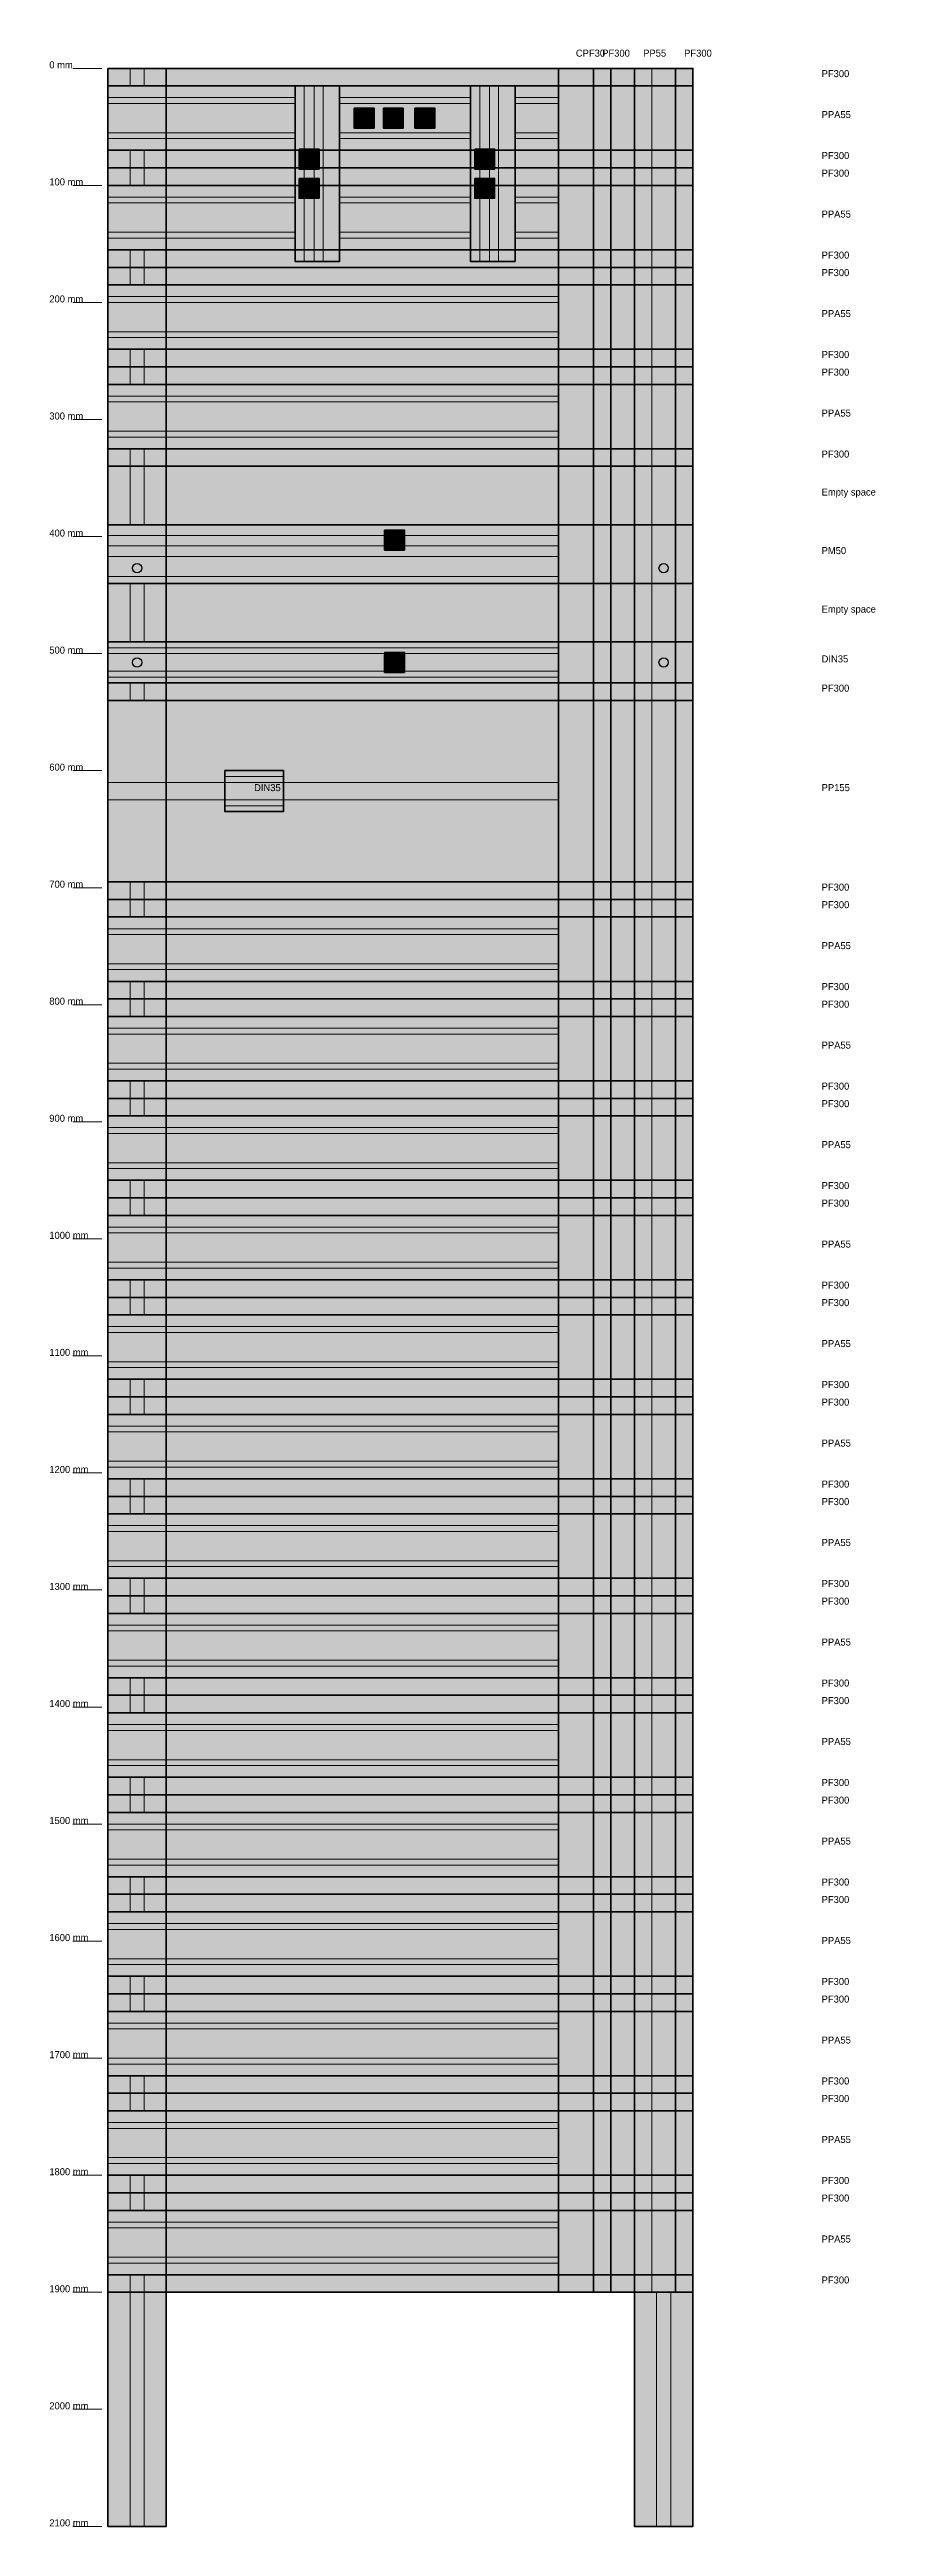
# Model space of a CAD drawing. Header units: millimetres. Extents: x -50 to 656, y -2100 to 16.
import ezdxf

# ---------------------------------------------------------------- set-up
doc = ezdxf.new("R2010")
doc.units = ezdxf.units.MM
for name, color, linetype in [('CONTOURS', 250, 'Continuous'), ('LINES', 250, 'Continuous'), ('RAINURES', 250, 'Continuous'), ('TEXT', 250, 'Continuous')]:
    doc.layers.add(name, color=color, linetype=linetype)

msp = doc.modelspace()

# ---------------------------------------------------------------- hatches: boundary and pattern name
at = {"true_color": 0x888888}
h = msp.add_hatch(color=7, dxfattribs=at)
h.dxf.hatch_style = 1
h.paths.add_polyline_path([(0, 0), (50, 0), (50, -2100), (0, -2100)])
at = {"true_color": 0x2327f3}
h = msp.add_hatch(color=7, dxfattribs=at)
h.dxf.hatch_style = 1
h.paths.add_polyline_path([(0, 0), (500, 0), (500, -15), (0, -15)])
at = {"true_color": 0x1a07c5}
h = msp.add_hatch(color=7, dxfattribs=at)
h.dxf.hatch_style = 1
h.paths.add_polyline_path([(385, 0), (415, 0), (415, -1900), (385, -1900)])
at = {"true_color": 0x2327f3}
h = msp.add_hatch(color=7, dxfattribs=at)
h.dxf.hatch_style = 1
h.paths.add_polyline_path([(415, 0), (430, 0), (430, -1900), (415, -1900)])
at = {"true_color": 0x979591}
h = msp.add_hatch(color=7, dxfattribs=at)
h.dxf.hatch_style = 1
h.paths.add_polyline_path([(430, 0), (485, 0), (485, -1900), (430, -1900)])
at = {"true_color": 0x888888}
h = msp.add_hatch(color=7, dxfattribs=at)
h.dxf.hatch_style = 1
h.paths.add_polyline_path([(450, 0), (500, 0), (500, -2100), (450, -2100)])
at = {"true_color": 0x2327f3}
h = msp.add_hatch(color=7, dxfattribs=at)
h.dxf.hatch_style = 1
h.paths.add_polyline_path([(485, 0), (500, 0), (500, -1900), (485, -1900)])
at = {"true_color": 0x979591}
h = msp.add_hatch(color=7, dxfattribs=at)
h.dxf.hatch_style = 1
h.paths.add_polyline_path([(0, -15), (500, -15), (500, -70), (0, -70)])
at = {"true_color": 0x808080}
h = msp.add_hatch(color=7, dxfattribs=at)
h.dxf.hatch_style = 1
h.paths.add_polyline_path([(160, -15), (198, -15), (198, -165), (160, -165)])
h = msp.add_hatch(color=7, dxfattribs=at)
h.dxf.hatch_style = 1
h.paths.add_polyline_path([(310, -15), (348, -15), (348, -165), (310, -165)])
at = {"true_color": 0x0000ff}
h = msp.add_hatch(color=7, dxfattribs=at)
h.dxf.hatch_style = 1
h.paths.add_polyline_path([(210.5, -34), (227.5, -34), (227.5, -51), (210.5, -51)])
h = msp.add_hatch(color=7, dxfattribs=at)
h.dxf.hatch_style = 1
h.paths.add_polyline_path([(235.5, -34), (252.5, -34), (252.5, -51), (235.5, -51)])
at = {"true_color": 0xff0000}
h = msp.add_hatch(color=7, dxfattribs=at)
h.dxf.hatch_style = 1
h.paths.add_polyline_path([(262.5, -34), (279.5, -34), (279.5, -51), (262.5, -51)])
at = {"true_color": 0x2327f3}
h = msp.add_hatch(color=7, dxfattribs=at)
h.dxf.hatch_style = 1
h.paths.add_polyline_path([(0, -70), (500, -70), (500, -85), (0, -85)])
at = {"true_color": 0xff0000}
h = msp.add_hatch(color=7, dxfattribs=at)
h.dxf.hatch_style = 1
h.paths.add_polyline_path([(163.5, -69), (180.5, -69), (180.5, -86), (163.5, -86)])
h = msp.add_hatch(color=7, dxfattribs=at)
h.dxf.hatch_style = 1
h.paths.add_polyline_path([(313.5, -69), (330.5, -69), (330.5, -86), (313.5, -86)])
at = {"true_color": 0x2327f3}
h = msp.add_hatch(color=7, dxfattribs=at)
h.dxf.hatch_style = 1
h.paths.add_polyline_path([(0, -85), (500, -85), (500, -100), (0, -100)])
at = {"true_color": 0x979591}
h = msp.add_hatch(color=7, dxfattribs=at)
h.dxf.hatch_style = 1
h.paths.add_polyline_path([(0, -100), (500, -100), (500, -155), (0, -155)])
at = {"true_color": 0xff0000}
h = msp.add_hatch(color=7, dxfattribs=at)
h.dxf.hatch_style = 1
h.paths.add_polyline_path([(163.5, -94), (180.5, -94), (180.5, -111), (163.5, -111)])
h = msp.add_hatch(color=7, dxfattribs=at)
h.dxf.hatch_style = 1
h.paths.add_polyline_path([(313.5, -94), (330.5, -94), (330.5, -111), (313.5, -111)])
at = {"true_color": 0x2327f3}
h = msp.add_hatch(color=7, dxfattribs=at)
h.dxf.hatch_style = 1
h.paths.add_polyline_path([(0, -155), (500, -155), (500, -170), (0, -170)])
h = msp.add_hatch(color=7, dxfattribs=at)
h.dxf.hatch_style = 1
h.paths.add_polyline_path([(0, -170), (500, -170), (500, -185), (0, -185)])
at = {"true_color": 0x979591}
h = msp.add_hatch(color=7, dxfattribs=at)
h.dxf.hatch_style = 1
h.paths.add_polyline_path([(0, -185), (500, -185), (500, -240), (0, -240)])
at = {"true_color": 0x2327f3}
h = msp.add_hatch(color=7, dxfattribs=at)
h.dxf.hatch_style = 1
h.paths.add_polyline_path([(0, -240), (500, -240), (500, -255), (0, -255)])
h = msp.add_hatch(color=7, dxfattribs=at)
h.dxf.hatch_style = 1
h.paths.add_polyline_path([(0, -255), (500, -255), (500, -270), (0, -270)])
at = {"true_color": 0x979591}
h = msp.add_hatch(color=7, dxfattribs=at)
h.dxf.hatch_style = 1
h.paths.add_polyline_path([(0, -270), (500, -270), (500, -325), (0, -325)])
at = {"true_color": 0x2327f3}
h = msp.add_hatch(color=7, dxfattribs=at)
h.dxf.hatch_style = 1
h.paths.add_polyline_path([(0, -325), (500, -325), (500, -340), (0, -340)])
at = {"true_color": 0xfcfcfc}
h = msp.add_hatch(color=7, dxfattribs=at)
h.dxf.hatch_style = 1
h.paths.add_polyline_path([(0, -340), (500, -340), (500, -390), (0, -390)])
at = {"true_color": 0x979591}
h = msp.add_hatch(color=7, dxfattribs=at)
h.dxf.hatch_style = 1
h.paths.add_polyline_path([(0, -390), (500, -390), (500, -440), (0, -440)])
at = {"true_color": 0x008000}
h = msp.add_hatch(color=7, dxfattribs=at)
h.dxf.hatch_style = 1
h.paths.add_polyline_path([(236.5, -394.5), (253.5, -394.5), (253.5, -411.5), (236.5, -411.5)])
at = {"true_color": 0xfcfcfc}
h = msp.add_hatch(color=7, dxfattribs=at)
h.dxf.hatch_style = 1
h.paths.add_polyline_path([(0, -440), (500, -440), (500, -490), (0, -490)])
at = {"true_color": 0x979591}
h = msp.add_hatch(color=7, dxfattribs=at)
h.dxf.hatch_style = 1
h.paths.add_polyline_path([(0, -490), (500, -490), (500, -525), (0, -525)])
at = {"true_color": 0x008000}
h = msp.add_hatch(color=7, dxfattribs=at)
h.dxf.hatch_style = 1
h.paths.add_polyline_path([(236.5, -499), (253.5, -499), (253.5, -516), (236.5, -516)])
at = {"true_color": 0x2327f3}
h = msp.add_hatch(color=7, dxfattribs=at)
h.dxf.hatch_style = 1
h.paths.add_polyline_path([(0, -525), (500, -525), (500, -540), (0, -540)])
at = {"true_color": 0x979591}
h = msp.add_hatch(color=7, dxfattribs=at)
h.dxf.hatch_style = 1
h.paths.add_polyline_path([(0, -540), (500, -540), (500, -695), (0, -695)])
at = {"true_color": 0x808080}
h = msp.add_hatch(color=7, dxfattribs=at)
h.dxf.hatch_style = 1
h.paths.add_polyline_path([(100, -600), (150, -600), (150, -635), (100, -635)])
at = {"true_color": 0x2327f3}
h = msp.add_hatch(color=7, dxfattribs=at)
h.dxf.hatch_style = 1
h.paths.add_polyline_path([(0, -695), (500, -695), (500, -710), (0, -710)])
h = msp.add_hatch(color=7, dxfattribs=at)
h.dxf.hatch_style = 1
h.paths.add_polyline_path([(0, -710), (500, -710), (500, -725), (0, -725)])
at = {"true_color": 0x979591}
h = msp.add_hatch(color=7, dxfattribs=at)
h.dxf.hatch_style = 1
h.paths.add_polyline_path([(0, -725), (500, -725), (500, -780), (0, -780)])
at = {"true_color": 0x2327f3}
h = msp.add_hatch(color=7, dxfattribs=at)
h.dxf.hatch_style = 1
h.paths.add_polyline_path([(0, -780), (500, -780), (500, -795), (0, -795)])
h = msp.add_hatch(color=7, dxfattribs=at)
h.dxf.hatch_style = 1
h.paths.add_polyline_path([(0, -795), (500, -795), (500, -810), (0, -810)])
at = {"true_color": 0x979591}
h = msp.add_hatch(color=7, dxfattribs=at)
h.dxf.hatch_style = 1
h.paths.add_polyline_path([(0, -810), (500, -810), (500, -865), (0, -865)])
at = {"true_color": 0x2327f3}
h = msp.add_hatch(color=7, dxfattribs=at)
h.dxf.hatch_style = 1
h.paths.add_polyline_path([(0, -865), (500, -865), (500, -880), (0, -880)])
h = msp.add_hatch(color=7, dxfattribs=at)
h.dxf.hatch_style = 1
h.paths.add_polyline_path([(0, -880), (500, -880), (500, -895), (0, -895)])
at = {"true_color": 0x979591}
h = msp.add_hatch(color=7, dxfattribs=at)
h.dxf.hatch_style = 1
h.paths.add_polyline_path([(0, -895), (500, -895), (500, -950), (0, -950)])
at = {"true_color": 0x2327f3}
h = msp.add_hatch(color=7, dxfattribs=at)
h.dxf.hatch_style = 1
h.paths.add_polyline_path([(0, -950), (500, -950), (500, -965), (0, -965)])
h = msp.add_hatch(color=7, dxfattribs=at)
h.dxf.hatch_style = 1
h.paths.add_polyline_path([(0, -965), (500, -965), (500, -980), (0, -980)])
at = {"true_color": 0x979591}
h = msp.add_hatch(color=7, dxfattribs=at)
h.dxf.hatch_style = 1
h.paths.add_polyline_path([(0, -980), (500, -980), (500, -1035), (0, -1035)])
at = {"true_color": 0x2327f3}
h = msp.add_hatch(color=7, dxfattribs=at)
h.dxf.hatch_style = 1
h.paths.add_polyline_path([(0, -1035), (500, -1035), (500, -1050), (0, -1050)])
h = msp.add_hatch(color=7, dxfattribs=at)
h.dxf.hatch_style = 1
h.paths.add_polyline_path([(0, -1050), (500, -1050), (500, -1065), (0, -1065)])
at = {"true_color": 0x979591}
h = msp.add_hatch(color=7, dxfattribs=at)
h.dxf.hatch_style = 1
h.paths.add_polyline_path([(0, -1065), (500, -1065), (500, -1120), (0, -1120)])
at = {"true_color": 0x2327f3}
h = msp.add_hatch(color=7, dxfattribs=at)
h.dxf.hatch_style = 1
h.paths.add_polyline_path([(0, -1120), (500, -1120), (500, -1135), (0, -1135)])
h = msp.add_hatch(color=7, dxfattribs=at)
h.dxf.hatch_style = 1
h.paths.add_polyline_path([(0, -1135), (500, -1135), (500, -1150), (0, -1150)])
at = {"true_color": 0x979591}
h = msp.add_hatch(color=7, dxfattribs=at)
h.dxf.hatch_style = 1
h.paths.add_polyline_path([(0, -1150), (500, -1150), (500, -1205), (0, -1205)])
at = {"true_color": 0x2327f3}
h = msp.add_hatch(color=7, dxfattribs=at)
h.dxf.hatch_style = 1
h.paths.add_polyline_path([(0, -1205), (500, -1205), (500, -1220), (0, -1220)])
h = msp.add_hatch(color=7, dxfattribs=at)
h.dxf.hatch_style = 1
h.paths.add_polyline_path([(0, -1220), (500, -1220), (500, -1235), (0, -1235)])
at = {"true_color": 0x979591}
h = msp.add_hatch(color=7, dxfattribs=at)
h.dxf.hatch_style = 1
h.paths.add_polyline_path([(0, -1235), (500, -1235), (500, -1290), (0, -1290)])
at = {"true_color": 0x2327f3}
h = msp.add_hatch(color=7, dxfattribs=at)
h.dxf.hatch_style = 1
h.paths.add_polyline_path([(0, -1290), (500, -1290), (500, -1305), (0, -1305)])
h = msp.add_hatch(color=7, dxfattribs=at)
h.dxf.hatch_style = 1
h.paths.add_polyline_path([(0, -1305), (500, -1305), (500, -1320), (0, -1320)])
at = {"true_color": 0x979591}
h = msp.add_hatch(color=7, dxfattribs=at)
h.dxf.hatch_style = 1
h.paths.add_polyline_path([(0, -1320), (500, -1320), (500, -1375), (0, -1375)])
at = {"true_color": 0x2327f3}
h = msp.add_hatch(color=7, dxfattribs=at)
h.dxf.hatch_style = 1
h.paths.add_polyline_path([(0, -1375), (500, -1375), (500, -1390), (0, -1390)])
h = msp.add_hatch(color=7, dxfattribs=at)
h.dxf.hatch_style = 1
h.paths.add_polyline_path([(0, -1390), (500, -1390), (500, -1405), (0, -1405)])
at = {"true_color": 0x979591}
h = msp.add_hatch(color=7, dxfattribs=at)
h.dxf.hatch_style = 1
h.paths.add_polyline_path([(0, -1405), (500, -1405), (500, -1460), (0, -1460)])
at = {"true_color": 0x2327f3}
h = msp.add_hatch(color=7, dxfattribs=at)
h.dxf.hatch_style = 1
h.paths.add_polyline_path([(0, -1460), (500, -1460), (500, -1475), (0, -1475)])
h = msp.add_hatch(color=7, dxfattribs=at)
h.dxf.hatch_style = 1
h.paths.add_polyline_path([(0, -1475), (500, -1475), (500, -1490), (0, -1490)])
at = {"true_color": 0x979591}
h = msp.add_hatch(color=7, dxfattribs=at)
h.dxf.hatch_style = 1
h.paths.add_polyline_path([(0, -1490), (500, -1490), (500, -1545), (0, -1545)])
at = {"true_color": 0x2327f3}
h = msp.add_hatch(color=7, dxfattribs=at)
h.dxf.hatch_style = 1
h.paths.add_polyline_path([(0, -1545), (500, -1545), (500, -1560), (0, -1560)])
h = msp.add_hatch(color=7, dxfattribs=at)
h.dxf.hatch_style = 1
h.paths.add_polyline_path([(0, -1560), (500, -1560), (500, -1575), (0, -1575)])
at = {"true_color": 0x979591}
h = msp.add_hatch(color=7, dxfattribs=at)
h.dxf.hatch_style = 1
h.paths.add_polyline_path([(0, -1575), (500, -1575), (500, -1630), (0, -1630)])
at = {"true_color": 0x2327f3}
h = msp.add_hatch(color=7, dxfattribs=at)
h.dxf.hatch_style = 1
h.paths.add_polyline_path([(0, -1630), (500, -1630), (500, -1645), (0, -1645)])
h = msp.add_hatch(color=7, dxfattribs=at)
h.dxf.hatch_style = 1
h.paths.add_polyline_path([(0, -1645), (500, -1645), (500, -1660), (0, -1660)])
at = {"true_color": 0x979591}
h = msp.add_hatch(color=7, dxfattribs=at)
h.dxf.hatch_style = 1
h.paths.add_polyline_path([(0, -1660), (500, -1660), (500, -1715), (0, -1715)])
at = {"true_color": 0x2327f3}
h = msp.add_hatch(color=7, dxfattribs=at)
h.dxf.hatch_style = 1
h.paths.add_polyline_path([(0, -1715), (500, -1715), (500, -1730), (0, -1730)])
h = msp.add_hatch(color=7, dxfattribs=at)
h.dxf.hatch_style = 1
h.paths.add_polyline_path([(0, -1730), (500, -1730), (500, -1745), (0, -1745)])
at = {"true_color": 0x979591}
h = msp.add_hatch(color=7, dxfattribs=at)
h.dxf.hatch_style = 1
h.paths.add_polyline_path([(0, -1745), (500, -1745), (500, -1800), (0, -1800)])
at = {"true_color": 0x2327f3}
h = msp.add_hatch(color=7, dxfattribs=at)
h.dxf.hatch_style = 1
h.paths.add_polyline_path([(0, -1800), (500, -1800), (500, -1815), (0, -1815)])
h = msp.add_hatch(color=7, dxfattribs=at)
h.dxf.hatch_style = 1
h.paths.add_polyline_path([(0, -1815), (500, -1815), (500, -1830), (0, -1830)])
at = {"true_color": 0x979591}
h = msp.add_hatch(color=7, dxfattribs=at)
h.dxf.hatch_style = 1
h.paths.add_polyline_path([(0, -1830), (500, -1830), (500, -1885), (0, -1885)])
at = {"true_color": 0x2327f3}
h = msp.add_hatch(color=7, dxfattribs=at)
h.dxf.hatch_style = 1
h.paths.add_polyline_path([(0, -1885), (500, -1885), (500, -1900), (0, -1900)])

# ---------------------------------------------------------------- linework, layer by layer
at = {"layer": 'CONTOURS', "color": 250, "lineweight": 35}
for points in [[(0, 0), (50, 0), (50, -2100), (0, -2100), (0, 0)], [(0, 0), (500, 0), (500, -15), (0, -15), (0, 0)], [(385, 0), (415, 0), (415, -1900), (385, -1900), (385, 0)], [(415, 0), (430, 0), (430, -1900), (415, -1900), (415, 0)], [(430, 0), (485, 0), (485, -1900), (430, -1900), (430, 0)], [(450, 0), (500, 0), (500, -2100), (450, -2100), (450, 0)], [(485, 0), (500, 0), (500, -1900), (485, -1900), (485, 0)], [(0, -15), (500, -15), (500, -70), (0, -70), (0, -15)], [(160, -15), (198, -15), (198, -165), (160, -165), (160, -15)], [(310, -15), (348, -15), (348, -165), (310, -165), (310, -15)], [(210.5, -34), (227.5, -34), (227.5, -51), (210.5, -51), (210.5, -34)], [(235.5, -34), (252.5, -34), (252.5, -51), (235.5, -51), (235.5, -34)], [(262.5, -34), (279.5, -34), (279.5, -51), (262.5, -51), (262.5, -34)], [(0, -70), (500, -70), (500, -85), (0, -85), (0, -70)], [(163.5, -69), (180.5, -69), (180.5, -86), (163.5, -86), (163.5, -69)], [(313.5, -69), (330.5, -69), (330.5, -86), (313.5, -86), (313.5, -69)], [(0, -85), (500, -85), (500, -100), (0, -100), (0, -85)], [(0, -100), (500, -100), (500, -155), (0, -155), (0, -100)], [(163.5, -94), (180.5, -94), (180.5, -111), (163.5, -111), (163.5, -94)], [(313.5, -94), (330.5, -94), (330.5, -111), (313.5, -111), (313.5, -94)], [(0, -155), (500, -155), (500, -170), (0, -170), (0, -155)], [(0, -170), (500, -170), (500, -185), (0, -185), (0, -170)], [(0, -185), (500, -185), (500, -240), (0, -240), (0, -185)], [(0, -240), (500, -240), (500, -255), (0, -255), (0, -240)], [(0, -255), (500, -255), (500, -270), (0, -270), (0, -255)], [(0, -270), (500, -270), (500, -325), (0, -325), (0, -270)], [(0, -325), (500, -325), (500, -340), (0, -340), (0, -325)], [(0, -340), (500, -340), (500, -390), (0, -390), (0, -340)], [(0, -390), (500, -390), (500, -440), (0, -440), (0, -390)], [(236.5, -394.5), (253.5, -394.5), (253.5, -411.5), (236.5, -411.5), (236.5, -394.5)], [(0, -440), (500, -440), (500, -490), (0, -490), (0, -440)], [(0, -490), (500, -490), (500, -525), (0, -525), (0, -490)], [(236.5, -499), (253.5, -499), (253.5, -516), (236.5, -516), (236.5, -499)], [(0, -525), (500, -525), (500, -540), (0, -540), (0, -525)], [(0, -540), (500, -540), (500, -695), (0, -695), (0, -540)], [(100, -600), (150, -600), (150, -635), (100, -635), (100, -600)], [(0, -695), (500, -695), (500, -710), (0, -710), (0, -695)], [(0, -710), (500, -710), (500, -725), (0, -725), (0, -710)], [(0, -725), (500, -725), (500, -780), (0, -780), (0, -725)], [(0, -780), (500, -780), (500, -795), (0, -795), (0, -780)], [(0, -795), (500, -795), (500, -810), (0, -810), (0, -795)], [(0, -810), (500, -810), (500, -865), (0, -865), (0, -810)], [(0, -865), (500, -865), (500, -880), (0, -880), (0, -865)], [(0, -880), (500, -880), (500, -895), (0, -895), (0, -880)], [(0, -895), (500, -895), (500, -950), (0, -950), (0, -895)], [(0, -950), (500, -950), (500, -965), (0, -965), (0, -950)], [(0, -965), (500, -965), (500, -980), (0, -980), (0, -965)], [(0, -980), (500, -980), (500, -1035), (0, -1035), (0, -980)], [(0, -1035), (500, -1035), (500, -1050), (0, -1050), (0, -1035)], [(0, -1050), (500, -1050), (500, -1065), (0, -1065), (0, -1050)], [(0, -1065), (500, -1065), (500, -1120), (0, -1120), (0, -1065)], [(0, -1120), (500, -1120), (500, -1135), (0, -1135), (0, -1120)], [(0, -1135), (500, -1135), (500, -1150), (0, -1150), (0, -1135)], [(0, -1150), (500, -1150), (500, -1205), (0, -1205), (0, -1150)], [(0, -1205), (500, -1205), (500, -1220), (0, -1220), (0, -1205)], [(0, -1220), (500, -1220), (500, -1235), (0, -1235), (0, -1220)], [(0, -1235), (500, -1235), (500, -1290), (0, -1290), (0, -1235)], [(0, -1290), (500, -1290), (500, -1305), (0, -1305), (0, -1290)], [(0, -1305), (500, -1305), (500, -1320), (0, -1320), (0, -1305)], [(0, -1320), (500, -1320), (500, -1375), (0, -1375), (0, -1320)], [(0, -1375), (500, -1375), (500, -1390), (0, -1390), (0, -1375)], [(0, -1390), (500, -1390), (500, -1405), (0, -1405), (0, -1390)], [(0, -1405), (500, -1405), (500, -1460), (0, -1460), (0, -1405)], [(0, -1460), (500, -1460), (500, -1475), (0, -1475), (0, -1460)], [(0, -1475), (500, -1475), (500, -1490), (0, -1490), (0, -1475)], [(0, -1490), (500, -1490), (500, -1545), (0, -1545), (0, -1490)], [(0, -1545), (500, -1545), (500, -1560), (0, -1560), (0, -1545)], [(0, -1560), (500, -1560), (500, -1575), (0, -1575), (0, -1560)], [(0, -1575), (500, -1575), (500, -1630), (0, -1630), (0, -1575)], [(0, -1630), (500, -1630), (500, -1645), (0, -1645), (0, -1630)], [(0, -1645), (500, -1645), (500, -1660), (0, -1660), (0, -1645)], [(0, -1660), (500, -1660), (500, -1715), (0, -1715), (0, -1660)], [(0, -1715), (500, -1715), (500, -1730), (0, -1730), (0, -1715)], [(0, -1730), (500, -1730), (500, -1745), (0, -1745), (0, -1730)], [(0, -1745), (500, -1745), (500, -1800), (0, -1800), (0, -1745)], [(0, -1800), (500, -1800), (500, -1815), (0, -1815), (0, -1800)], [(0, -1815), (500, -1815), (500, -1830), (0, -1830), (0, -1815)], [(0, -1830), (500, -1830), (500, -1885), (0, -1885), (0, -1830)], [(0, -1885), (500, -1885), (500, -1900), (0, -1900), (0, -1885)]]:
    msp.add_lwpolyline(points, close=True, dxfattribs=at)
at = {"layer": 'LINES', "color": 250}
for centre, radius in [((219, -42.5), 3), ((244, -42.5), 3), ((271, -42.5), 3), ((172, -77.5), 3), ((322, -77.5), 3), ((172, -102.5), 3), ((322, -102.5), 3), ((245, -403), 3), ((25, -427), 4), ((475, -427), 4), ((25, -507.5), 4), ((245, -507.5), 3), ((475, -507.5), 4)]:
    msp.add_circle(centre, radius, dxfattribs=at)
at = {"layer": 'RAINURES', "color": 250, "lineweight": 13}
for p, q in [((-5, 0), (-30, 0)), ((19, 0), (19, -15)), ((31, 0), (31, -15)), ((450, 0), (450, -1900)), ((465, 0), (465, -1900)), ((160, -15), (160, -165)), ((167.8, -15), (167.8, -69)), ((176.2, -15), (176.2, -69)), ((184, -15), (184, -165)), ((198, -15), (198, -165)), ((310, -15), (310, -165)), ((317.8, -15), (317.8, -69)), ((326.2, -15), (326.2, -69)), ((334, -15), (334, -165)), ((348, -15), (348, -165)), ((0, -25), (160, -25)), ((0, -30), (160, -30)), ((198, -25), (310, -25)), ((198, -30), (310, -30)), ((348, -25), (385, -25)), ((348, -30), (385, -30)), ((0, -55), (160, -55)), ((0, -60), (160, -60)), ((198, -55), (310, -55)), ((198, -60), (310, -60)), ((348, -55), (385, -55)), ((348, -60), (385, -60)), ((19, -70), (19, -100)), ((31, -70), (31, -100)), ((-5, -100), (-30, -100)), ((167.8, -86), (167.8, -94)), ((176.2, -86), (176.2, -94)), ((317.8, -86), (317.8, -94)), ((326.2, -86), (326.2, -94)), ((0, -110), (160, -110)), ((0, -115), (160, -115)), ((167.8, -111), (167.8, -165)), ((176.2, -111), (176.2, -165)), ((198, -110), (310, -110)), ((198, -115), (310, -115)), ((317.8, -111), (317.8, -165)), ((326.2, -111), (326.2, -165)), ((348, -110), (385, -110)), ((348, -115), (385, -115)), ((0, -140), (160, -140)), ((0, -145), (160, -145)), ((198, -140), (310, -140)), ((198, -145), (310, -145)), ((348, -140), (385, -140)), ((348, -145), (385, -145)), ((19, -155), (19, -185)), ((31, -155), (31, -185)), ((-5, -200), (-30, -200)), ((0, -195), (385, -195)), ((0, -200), (385, -200)), ((0, -225), (385, -225)), ((0, -230), (385, -230)), ((19, -240), (19, -270)), ((31, -240), (31, -270)), ((0, -280), (385, -280)), ((0, -285), (385, -285)), ((-5, -300), (-30, -300)), ((0, -310), (385, -310)), ((0, -315), (385, -315)), ((19, -325), (19, -390)), ((31, -325), (31, -390)), ((-5, -400), (-30, -400)), ((0, -399), (236.5, -399)), ((253.5, -399), (385, -399)), ((0, -408), (236.5, -408)), ((0, -417), (385, -417)), ((253.5, -408), (385, -408)), ((0, -434), (385, -434)), ((19, -440), (19, -490)), ((31, -440), (31, -490)), ((-5, -500), (-30, -500)), ((0, -495), (385, -495)), ((0, -500), (236.5, -500)), ((253.5, -500), (385, -500)), ((0, -515), (236.5, -515)), ((0, -520), (385, -520)), ((19, -525), (19, -540)), ((31, -525), (31, -540)), ((253.5, -515), (385, -515)), ((-5, -600), (-30, -600)), ((0, -610), (100, -610)), ((100, -605), (150, -605)), ((100, -610), (150, -610)), ((150, -610), (385, -610)), ((0, -625), (100, -625)), ((100, -625), (150, -625)), ((100, -630), (150, -630)), ((150, -625), (385, -625)), ((19, -695), (19, -725)), ((31, -695), (31, -725)), ((-5, -700), (-30, -700)), ((0, -735), (385, -735)), ((0, -740), (385, -740)), ((0, -765), (385, -765)), ((0, -770), (385, -770)), ((19, -780), (19, -810)), ((31, -780), (31, -810)), ((-5, -800), (-30, -800)), ((0, -820), (385, -820)), ((0, -825), (385, -825)), ((0, -850), (385, -850)), ((0, -855), (385, -855)), ((19, -865), (19, -895)), ((31, -865), (31, -895)), ((-5, -900), (-30, -900)), ((0, -905), (385, -905)), ((0, -910), (385, -910)), ((0, -935), (385, -935)), ((0, -940), (385, -940)), ((19, -950), (19, -980)), ((31, -950), (31, -980)), ((0, -990), (385, -990)), ((-5, -1000), (-30, -1000)), ((0, -995), (385, -995)), ((0, -1020), (385, -1020)), ((0, -1025), (385, -1025)), ((19, -1035), (19, -1065)), ((31, -1035), (31, -1065)), ((0, -1075), (385, -1075)), ((-5, -1100), (-30, -1100)), ((0, -1080), (385, -1080)), ((0, -1105), (385, -1105)), ((0, -1110), (385, -1110)), ((19, -1120), (19, -1150)), ((31, -1120), (31, -1150)), ((0, -1160), (385, -1160)), ((0, -1165), (385, -1165)), ((-5, -1200), (-30, -1200)), ((0, -1190), (385, -1190)), ((0, -1195), (385, -1195)), ((19, -1205), (19, -1235)), ((31, -1205), (31, -1235)), ((0, -1245), (385, -1245)), ((0, -1250), (385, -1250)), ((0, -1275), (385, -1275)), ((0, -1280), (385, -1280)), ((19, -1290), (19, -1320)), ((31, -1290), (31, -1320)), ((-5, -1300), (-30, -1300)), ((0, -1330), (385, -1330)), ((0, -1335), (385, -1335)), ((0, -1360), (385, -1360)), ((0, -1365), (385, -1365)), ((19, -1375), (19, -1405)), ((31, -1375), (31, -1405)), ((-5, -1400), (-30, -1400)), ((0, -1415), (385, -1415)), ((0, -1420), (385, -1420)), ((0, -1445), (385, -1445)), ((0, -1450), (385, -1450)), ((19, -1460), (19, -1490)), ((31, -1460), (31, -1490)), ((-5, -1500), (-30, -1500)), ((0, -1500), (385, -1500)), ((0, -1505), (385, -1505)), ((0, -1530), (385, -1530)), ((0, -1535), (385, -1535)), ((19, -1545), (19, -1575)), ((31, -1545), (31, -1575)), ((0, -1585), (385, -1585)), ((-5, -1600), (-30, -1600)), ((0, -1590), (385, -1590)), ((0, -1615), (385, -1615)), ((0, -1620), (385, -1620)), ((19, -1630), (19, -1660)), ((31, -1630), (31, -1660)), ((0, -1670), (385, -1670)), ((0, -1675), (385, -1675)), ((-5, -1700), (-30, -1700)), ((0, -1700), (385, -1700)), ((0, -1705), (385, -1705)), ((19, -1715), (19, -1745)), ((31, -1715), (31, -1745)), ((0, -1755), (385, -1755)), ((0, -1760), (385, -1760)), ((0, -1785), (385, -1785)), ((0, -1790), (385, -1790)), ((-5, -1800), (-30, -1800)), ((19, -1800), (19, -1830)), ((31, -1800), (31, -1830)), ((0, -1840), (385, -1840)), ((0, -1845), (385, -1845)), ((0, -1870), (385, -1870)), ((0, -1875), (385, -1875)), ((-5, -1900), (-30, -1900)), ((19, -1885), (19, -2100)), ((31, -1885), (31, -2100)), ((469, -1900), (469, -2100)), ((481, -1900), (481, -2100)), ((-5, -2000), (-30, -2000)), ((-5, -2100), (-30, -2100))]:
    msp.add_line(p, q, dxfattribs=at)

# ---------------------------------------------------------------- texts
at = {"layer": 'TEXT', "color": 250}
for s, p in [('0 mm', (-50, 0)), ('CPF30', (400, 10)), ('PF300', (422.5, 10)), ('PP55', (457.5, 10)), ('PF300', (492.5, 10)), ('PF300', (610, -7.5)), ('PPA55', (610, -42.5)), ('PF300', (610, -77.5)), ('100 mm', (-50, -100)), ('PF300', (610, -92.5)), ('PPA55', (610, -127.5)), ('PF300', (610, -162.5)), ('PF300', (610, -177.5)), ('200 mm', (-50, -200)), ('PPA55', (610, -212.5)), ('PF300', (610, -247.5)), ('PF300', (610, -262.5)), ('300 mm', (-50, -300)), ('PPA55', (610, -297.5)), ('PF300', (610, -332.5)), ('Empty space', (610, -365)), ('400 mm', (-50, -400)), ('PM50', (610, -415)), ('Empty space', (610, -465)), ('500 mm', (-50, -500)), ('DIN35', (610, -507.5)), ('PF300', (610, -532.5)), ('600 mm', (-50, -600)), ('DIN35', (125, -617.5)), ('PP155', (610, -617.5)), ('700 mm', (-50, -700)), ('PF300', (610, -702.5)), ('PF300', (610, -717.5)), ('PPA55', (610, -752.5)), ('PF300', (610, -787.5)), ('800 mm', (-50, -800)), ('PF300', (610, -802.5)), ('PPA55', (610, -837.5)), ('PF300', (610, -872.5)), ('PF300', (610, -887.5)), ('900 mm', (-50, -900)), ('PPA55', (610, -922.5)), ('PF300', (610, -957.5)), ('PF300', (610, -972.5)), ('1000 mm', (-50, -1000)), ('PPA55', (610, -1007.5)), ('PF300', (610, -1042.5)), ('PF300', (610, -1057.5)), ('1100 mm', (-50, -1100)), ('PPA55', (610, -1092.5)), ('PF300', (610, -1127.5)), ('PF300', (610, -1142.5)), ('PPA55', (610, -1177.5)), ('1200 mm', (-50, -1200)), ('PF300', (610, -1212.5)), ('PF300', (610, -1227.5)), ('PPA55', (610, -1262.5)), ('1300 mm', (-50, -1300)), ('PF300', (610, -1297.5)), ('PF300', (610, -1312.5)), ('PPA55', (610, -1347.5)), ('1400 mm', (-50, -1400)), ('PF300', (610, -1382.5)), ('PF300', (610, -1397.5)), ('PPA55', (610, -1432.5)), ('PF300', (610, -1467.5)), ('PF300', (610, -1482.5)), ('1500 mm', (-50, -1500)), ('PPA55', (610, -1517.5)), ('PF300', (610, -1552.5)), ('PF300', (610, -1567.5)), ('1600 mm', (-50, -1600)), ('PPA55', (610, -1602.5)), ('PF300', (610, -1637.5)), ('PF300', (610, -1652.5)), ('PPA55', (610, -1687.5)), ('1700 mm', (-50, -1700)), ('PF300', (610, -1722.5)), ('PF300', (610, -1737.5)), ('PPA55', (610, -1772.5)), ('1800 mm', (-50, -1800)), ('PF300', (610, -1807.5)), ('PF300', (610, -1822.5)), ('PPA55', (610, -1857.5)), ('1900 mm', (-50, -1900)), ('PF300', (610, -1892.5)), ('2000 mm', (-50, -2000)), ('2100 mm', (-50, -2100))]:
    msp.add_text(s, height=6, dxfattribs=at).set_placement(p)

doc.saveas('drawing.dxf')
